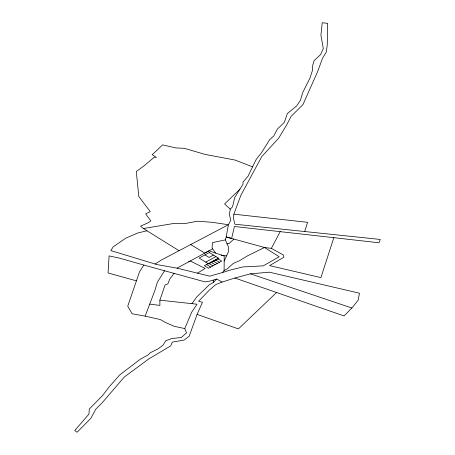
<?xml version="1.0" encoding="UTF-8"?>
<svg xmlns="http://www.w3.org/2000/svg" width="455" height="455" viewBox="0 0 455 455"><rect width="100%" height="100%" fill="white"/><g stroke="black" fill="none" stroke-linecap="round" stroke-linejoin="round"><path stroke-width="0.68" d="M177.023 268.149L209.766 276.168L222.609 272.471L224.105 270.48L224.213 256.097L209.033 250.802L177.023 268.149L156.884 264.565L110.889 250.608L113.13 246.872L125.762 238.187L137.655 233.034L146.982 230.776M233.853 214.174L233.387 217.854L234.865 224.207L380.255 239.449L379.009 242.771L234.427 226.488L231.618 238.454L226.209 236.975L228.387 224.73L230.787 220.237L229.343 214.618L230.281 209.135L232.533 206.769L234.695 197.578L243.072 184.116L242.953 182.119L248.009 176.273L256.205 159.381L261.289 153.028L269.622 139.731L273.705 136.045L277.408 129.055L284.381 122.276L287.367 113.511L296.683 105.924L300.476 100.145L302.768 92.445L309.991 77.981L312.659 69.837L312.249 66.959L314.098 60.657L320.582 54.6L323.306 48.566L320.917 35.172L322.225 22.75L327.674 23.341L327.242 45.193L326.28 52.097L322.572 58.16L317.505 71.901L302.928 104.627L291.103 116.349L286.713 124.824L278.739 138.087L261.705 156.696L240.883 195.263L233.853 214.174L307.586 222.324L304.691 231.521M224.173 261.085L228.41 251.837L228.319 246.587L225.327 239.882L226.209 236.975L264.491 247.48L271.351 248.373L283.516 255.073L283.869 257.234L269.582 265.612L320.906 277.613L333.862 237.601M216.483 279.194L209.391 281.196L205.046 281.89L143.882 265.072L139.497 271.863L127.741 306.17L132.075 313.757L145.168 316.14L160.399 319.569L165.614 322.572L174.407 326.366L184.741 328.561L186.539 332.804L181.352 337.525L171.768 338.537L165.683 340.744L163.032 345.163L158.039 348.911L150.315 352.71L147.949 355.031L140.436 359.126L119.642 374.965L109.092 386.977L102.642 395.463L89.294 409.056L88.953 414.096L74.745 430.527L77.14 432.25L90.92 418.23L95.823 409.136L101.977 403.011L124.289 377.024L148.887 358.853L170.739 345.885L172.269 342.149L184.144 340.061L189.206 336.154L197.089 314.382L202.464 302.279L198.607 301.261L209.306 290.142L215.738 284.585L222.063 282.066L234.894 278.033L250.438 273.836L269.394 272.187L359.456 293.208L358.221 300.044L352.511 307.33L344.008 315.935L234.894 278.033M149.758 304.116L159.904 305.407L159.853 300.163L165.102 285.001L167.81 283.914L169.903 278.852L174.094 273.245M145.168 316.14L154.819 290.654L157.436 282.066L164.682 270.617M184.741 328.561L191.76 312.062L197.004 304.213L159.853 300.163M271.351 248.373L280.297 231.464M191.947 303.678L196.896 296.785L209.431 284.682L213.571 282.305L216.694 278.966L222.063 282.066M239.95 189.132L224.611 203.948L230.281 209.135M276.56 292.508L238.392 328.914L197.089 314.382M233.859 239.074L229.235 243.442L226.971 243.84M155.149 264.042L161.707 259.828L228.387 224.73L212.411 222.33L197.715 221.221L184.417 223.632L173.514 223.496L143.393 228.546L140.549 226.146L148.603 222.592L150.832 220.834L145.657 213.873L150.275 211.649L138.803 196.526L136.295 171.507L144.332 165.637L154.205 157.208L156.469 157.447L152.209 154.694L162.594 144.889L175.863 147.926L184.332 148.307L204.886 154.359L235.155 160.075L252.588 166.843M197.481 273.159L205.142 268.45L190.236 260.977L188.706 261.807M213.469 255.073L209.072 257.445L204.96 254.914M205.728 262.114L215.937 256.592M215.568 253.082L212.644 248.845L204.79 253.099L190.662 244.54M224.105 270.48L227.261 268.86L233.227 263.462L239.358 260.778L247.492 255.858L264.491 247.48L279.188 256.722L263.274 265.856L242.845 266.943L231.14 269.838L222.609 272.471M225.327 239.882L212.405 242.646L212.093 247.856L212.644 248.845M221.153 255.033L226.442 255.903M136.363 280.82L108.045 272.972L109.115 255.898L119.511 258.133L143.882 265.072M250.438 273.836L351.846 308.001M215.346 259.771L219.464 262.302M213.15 260.96L217.268 263.49M210.955 262.143L215.073 264.679M208.76 263.331L212.877 265.868M206.564 264.52L210.682 267.057M143.393 228.546L179.008 250.694M213.145 280.138L213.571 282.305M209.351 252.536L199.142 258.059L208.765 263.985L218.969 258.463L209.351 252.536M217.541 258.582L204.369 265.709L208.487 268.245L221.659 261.113L217.541 258.582"/></g></svg>
